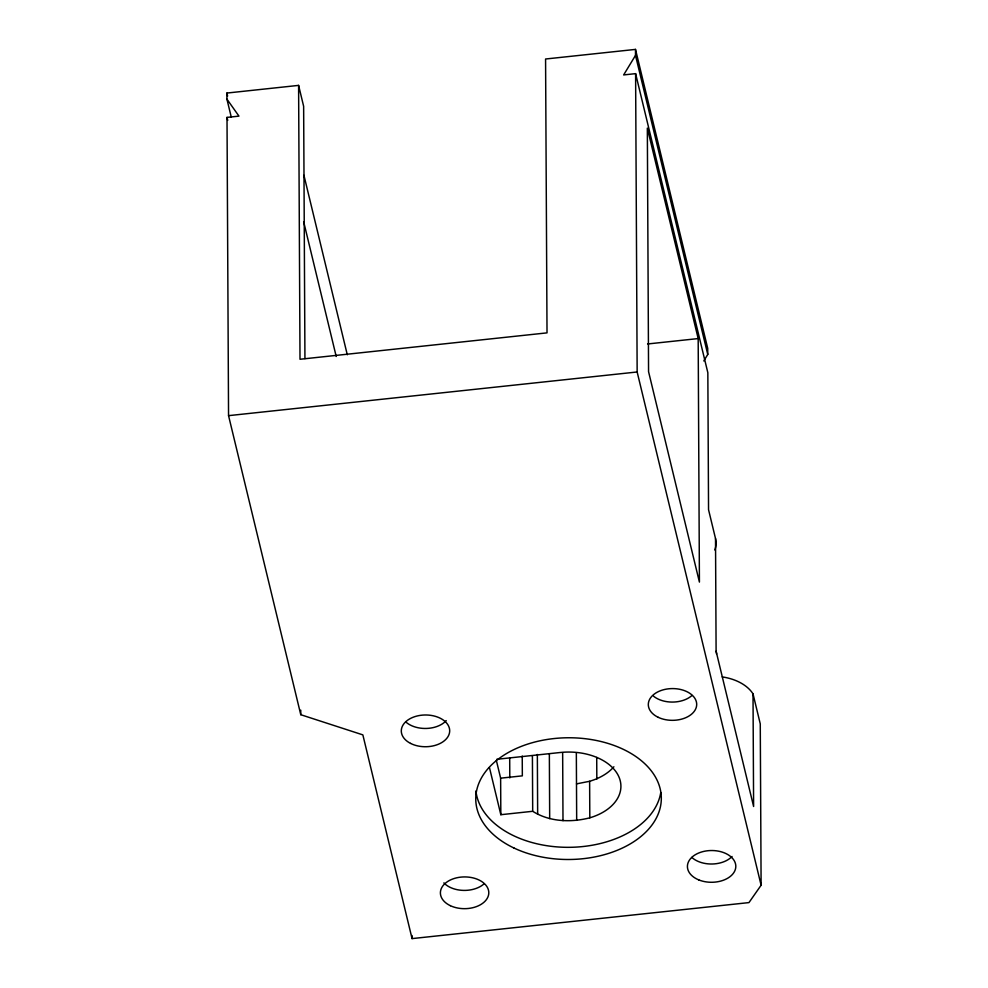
<?xml version="1.0" encoding="UTF-8"?>
<svg xmlns="http://www.w3.org/2000/svg" width="988" height="988" viewBox="0 0 988 988"><rect width="100%" height="100%" fill="white"/><g stroke="black" fill="none" stroke-linecap="round" stroke-linejoin="round"><path stroke-width="1.48" d="M231.254 117.078L226.919 99.133L226.894 93.057L298.598 85.388L300.006 359.262L547.019 332.87L545.574 59.008L635.494 49.4L635.506 55.377L623.65 74.927L635.605 73.643L707.84 372.711L708.544 509.709L715.522 538.584L716.102 651.228A44.608 29.27 -0.3 0 1 716.572 654.056M703.802 360.953L707.754 354.445L707.717 348.356L635.494 49.4M722.24 676.904A44.052 28.899 -0.3 0 1 753.017 693.848L760.266 723.883L761.106 885.236L748.953 902.6L412.058 938.6L362.855 734.874L300.772 714.707L228.549 415.652L227.005 117.399L238.96 116.127L226.919 99.133M576.498 783.879L589.626 781.286A52.438 34.407 -0.3 0 0 613.894 766.774M489.468 767.614L500.83 814.705L532.693 811.296C549.489 821.917 570.965 822.683 589.811 817.817A52.438 34.407 -0.3 0 0 618.76 776.531A52.438 34.407 -0.3 0 0 560.282 752.498L496.766 759.29M647.585 343.972L698.183 338.575L699.418 582.093L648.56 371.661L647.338 128.144L698.183 338.575M228.549 415.652L637.149 371.982L761.106 885.236M496.384 760.513L500.632 778.174L522.343 775.852L522.232 756.067M635.506 55.377L707.754 354.445M716.102 651.228L753.609 806.492L753.017 693.848M303.934 175.308L347.294 354.778M303.662 221.72L336.216 356.483M226.894 93.057L227.611 96.046M227.005 117.399L227.734 120.388M298.598 85.388L303.637 106.309L304.934 358.619M596.715 757.438L596.826 779.038M589.626 781.286L589.811 817.817M576.337 753.041L576.683 820.41M562.654 753.091L562.999 820.682M549.353 754.103L549.686 818.632M537.349 754.462L537.657 814.371M532.409 755.919L532.693 811.296M500.632 778.174L500.83 814.705M412.033 935.525L412.058 938.6M635.605 73.643L637.149 371.982M509.697 757.882L509.796 777.927M300.747 710.15L300.772 714.707M446.23 720.61A24.206 15.882 -0.3 0 1 406.043 722.179M732.046 856.485A24.206 15.882 -0.3 0 1 691.822 857.423M691.983 695.478A24.206 15.882 -0.3 0 1 653.599 696.244M715.522 538.584A44.608 29.27 -0.3 0 1 714.83 549.995M484.083 883.815A24.206 15.882 -0.3 0 1 443.871 882.889M660.75 792.537A92.773 60.861 -0.3 0 1 566.865 847.321A92.773 60.861 -0.3 0 1 475.932 790.968M450.367 905.687A24.206 15.882 -0.3 0 0 488.665 894.387A24.206 15.882 -0.3 0 0 454.752 878.32A24.206 15.882 -0.3 0 0 450.367 905.687M698.8 879.913A24.206 15.882 -0.3 0 0 735.801 866.871A24.206 15.882 -0.3 0 0 700.233 852.422A24.206 15.882 -0.3 0 0 698.8 879.913M658.28 717.35A24.206 15.882 -0.3 0 0 696.565 706.05A24.206 15.882 -0.3 0 0 662.664 689.982A24.206 15.882 -0.3 0 0 658.28 717.35M410.551 743.396A24.206 15.882 -0.3 0 0 449.454 733.022A24.206 15.882 -0.3 0 0 416.467 716.152A24.206 15.882 -0.3 0 0 410.551 743.396M514.019 848.037A92.773 60.861 -0.3 0 0 660.811 804.714A92.773 60.861 -0.3 0 0 530.815 743.137A92.773 60.861 -0.3 0 0 514.019 848.037"/></g></svg>
